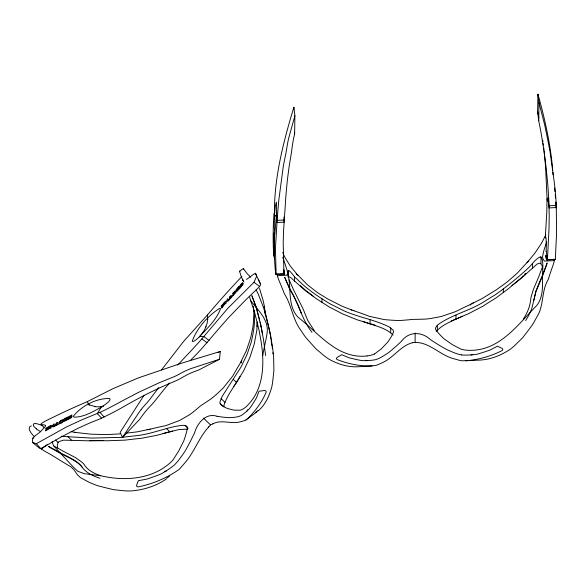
<?xml version="1.0" encoding="UTF-8"?>
<svg xmlns="http://www.w3.org/2000/svg" width="586" height="586" viewBox="0 0 586 586"><rect width="100%" height="100%" fill="white"/><g stroke="black" fill="none" stroke-linecap="round" stroke-linejoin="round"><path stroke-width="0.88" d="M274.241 237.718L274.373 240.802L274.373 238.685M274.358 248.142L274.233 246.662L274.446 250.749L274.123 245.292L274.446 249.416M274.468 239.381L274.27 234.385L274.277 237.66L274.116 235.352M241.857 276.526A819.096 723.292 -29.5 0 0 214.63 306.551L207.495 314.924L207.7 319.56L207.129 323.194L204.697 329.654A28.919 24.487 87.6 0 1 203.987 330.987L199.496 336.862L199.87 336.349L203.84 336.54L209.121 340.495M250.112 298.809L250.976 301.607A99.898 7.559 71.6 0 1 254.06 310.111L259.144 330.585A13.31 0.681 82.1 0 0 259.657 333.756C264.799 358.544 265.868 389.163 245.453 407.343A33.417 12.929 -65 0 1 240.282 410.207L233.917 410.134L227.478 408.515A110.827 54.579 -47.6 0 1 222.9 405.959L220.219 403.842A8.753 4.314 -47.6 0 1 219.984 401.937L221.86 397.088A34.42 16.95 -47.6 0 1 224.65 392.51L241.022 367.019L247.094 354.391A275.471 70.518 -79.7 0 1 251.204 342.319C253.591 332.042 255.474 321.392 254.221 310.814M276.856 215.304L274.46 216.088C273.706 179.096 283.199 142.493 293.857 107.275L294.883 115.706L294.633 133.864L293.835 137.424A50.323 8.973 -87.2 0 0 292.165 146.954L292.033 147.884A36.647 5.875 -88.2 0 1 290.942 155.561L289.169 166.278A461.944 65.918 -89.2 0 0 287.265 180.942A454.948 57.018 89.8 0 0 285.895 196.002L285.602 199.833A177.206 19.162 88.9 0 1 284.598 215.135L283.617 230.064A334.225 24.751 87 0 0 283.206 242.384L283.968 273.918L275.896 274.402L275.186 268.864A19.807 0.718 85 0 1 274.797 263.29A19.704 0.711 85 0 0 274.614 260.55L273.984 252.734M542.804 269.304C541.698 281.295 544.899 295.762 536.476 305.804C517.511 324.944 499.653 350.736 469.774 350.34A33.417 20.239 -23.3 0 1 461.387 349.285L452.678 344.861L444.195 338.942A110.827 68.372 -1.9 0 1 438.826 333.522L435.742 329.764A8.753 5.399 -1.9 0 1 435.662 327.786L436.738 325.867L438.489 324.336A34.42 21.235 -1.9 0 1 442.423 321.751C455.388 313.935 470.36 310.111 483.318 302.171A275.471 150.521 -42.3 0 1 495.287 294.78C506.67 286.774 517.438 277.969 527.693 268.578C531.927 264.872 535.406 258.646 540.666 256.705L542.072 259.173A24.158 6.944 -75.8 0 1 542.797 264.367L542.804 268.981M274.197 242.069L274.219 241.688L274.453 246.061L274.182 240.538L274.189 243.901L274.101 242.604M274.329 235.704L274.46 242.406L274.109 236.524L274.329 239.015M274.292 254.558L274.431 258.228L274.255 253.233L274.248 256.507L274.08 254.199M545.603 238.033A12.02 1.201 88.4 0 1 546.064 237.652L546.313 245.952A19.697 1.963 88.4 0 1 546.225 248.698A20.73 2.066 88.4 0 0 546.152 250.962L547.441 259.781L549.031 228.115A334.225 21.946 86.6 0 1 549.221 215.809L548.884 200.954A177.206 5.56 84.7 0 0 547.866 185.762L547.536 181.968A454.948 6.358 83.8 0 1 546.071 167.083L546.071 167.061A461.944 1.699 82.8 0 0 544.211 152.609L542.563 142.09A36.647 0.791 81.9 0 1 541.369 134.538L541.208 133.623A50.323 2.022 80.9 0 0 539.428 124.291L538.724 120.811L538.981 102.653L537.948 94.221C544.489 117.544 549.858 141.27 552.276 165.399M544.145 151.276L545.529 166.021L547.016 197.709L546.811 212.103L545.288 237.616M293.82 109.025L293.857 107.275M538.724 120.811L537.611 111.67L537.948 94.221M274.526 216.088L274.255 226.811L274.79 234.451L276.607 212.93L276.445 202.221L275.471 205.027L274.746 211.766L274.46 216.088L275.317 216.014M274.233 236.341L274.116 232.876L274.211 234.173M274.204 255.196L274.087 251.724L274.175 253.027M257.247 322.219L256.88 330.057L254.126 344.509A329.149 82.48 -80.3 0 0 249.79 357.709L243.285 371.458L234.935 384.797M257.027 326.644L257.298 321.97M273.962 213.531L273.53 220.885A819.096 535.055 -6.7 0 0 273.354 248.413L273.735 252.749A12.606 0.454 85 0 1 273.816 252.185M350.933 309.452L351.893 310.06L341.601 305.987A398.29 186.736 39.6 0 0 333.317 301.783L327.684 298.926A354.86 146.185 46.9 0 0 318.857 293.498L315.935 291.447A449.206 157.737 53.5 0 0 307.232 284.613L296.677 273.816A519.35 116.328 64.9 0 0 291.616 267.736L290.099 265.751A467.95 74.715 70 0 0 285.257 257.994L284.283 256.104A434.534 41.547 74.9 0 0 282.686 252.39M242.86 280.152L242.919 279.756M533.765 300.589L535.75 291.638L539.464 282.174A103.107 35.153 -70.8 0 1 542.402 275.684L543.178 273.45A100.536 28.494 -76.1 0 1 547.104 262.96L546.65 264.923A120.181 34.061 -76.1 0 0 543.215 274.204L535.992 291.513L531.729 308.771L528.755 315.4L525.642 320.615M547.449 259.781L555.316 259.342L556.583 233.147L556.231 204.162A179.294 5.128 84.6 0 0 555.733 196.874L555.594 195.006A176.789 2.82 83.9 0 0 554.678 185.381L550.078 151.979A449.755 16.401 81.1 0 0 548.196 142.09L548.137 141.783A37.13 1.714 80.6 0 1 546.753 134.912L546.628 134.238A49.642 2.578 80.3 0 0 545.178 127.235L545.002 126.408A51.986 3.003 79.9 0 0 544.453 124.005L538.981 102.653M276.094 274.358L275.449 248.274L277.193 219.164A179.294 19.88 89 0 0 277.786 211.824L277.932 209.935A176.789 21.814 89.7 0 0 278.79 200.214L283.302 166.299A449.755 78.575 -87.4 0 1 285.301 156.191L285.375 155.876A37.13 6.834 -86.9 0 0 286.671 148.859L286.781 148.177A49.642 9.413 -86.5 0 1 288.07 141.014L288.246 140.171A51.986 10.152 -86.2 0 1 288.817 137.703L294.883 115.706M45.481 425.78A2.044 1.033 -44.7 0 1 45.4 426.352L40.441 431.757A19.704 9.794 -45.6 0 1 37.995 433.655A19.807 9.845 -45.6 0 0 33.277 437.61L32.765 438.167L32.355 442.364L39.548 448.246L40.903 448.649L61.149 437.01L76.18 429.194A334.225 173.756 -42.7 0 1 91.35 422.316L100.294 418.8L109.655 414.214A177.206 95.599 -39.9 0 0 126.012 405.314L129.967 403.073A454.948 249.746 -38.5 0 1 145.958 394.503L145.973 394.488A461.944 257.884 -37 0 1 162.351 386.635L174.84 381.237A36.647 20.796 -35.5 0 0 183.015 377.069L183.916 376.542A50.323 29.007 -33.9 0 1 194.296 371.605L198.749 369.993L219.516 359.269L220.27 351.468L180.686 363.481L138.472 377.853L113.12 388.591L87.373 401.593L78.216 405.578A819.096 590.285 8.1 0 0 44.683 421.429L41.269 423.568A2.044 1.018 -45.6 0 0 41.188 424.418L44.155 427.67M374.439 354.025L381.449 348.751L387.851 342.019A110.827 67.991 1.8 0 0 391.58 336.108L393.528 332.072A8.753 5.369 1.8 0 0 393.052 330.116L389.302 327.025A34.42 21.118 1.8 0 0 384.724 324.9C370.894 318.821 355.687 316.535 342.019 309.891A275.471 129.154 39.6 0 0 329.977 303.812C318.037 296.479 306.112 288.656 296.443 278.431C294.553 278.372 287.521 265.363 288.026 273.061A24.158 3.86 70 0 0 288.773 278.247C290.898 291.271 288.144 307.364 298.428 317.553C319.253 333.734 337.675 359.299 367.07 355.958M31.322 425.883L29.974 426.469L29.344 427.582L29.307 429.728L30.765 432.446A13.932 5.01 56.8 0 0 34.545 436.731M243.476 269.201L243.417 268.52M241.644 361.181L241.608 360.229L246.267 350.911A398.29 101.964 -79.7 0 1 249.087 342.598L250.889 336.957A354.86 66.401 -86.2 0 1 252.852 327.406L253.284 324.058A449.206 53.231 87.8 0 1 253.885 313.532L253.247 306.273M262.777 355.68C263.92 347.527 266.315 339.609 267.289 331.434C268.205 318.872 257.342 309.598 250.508 300.34M553.492 259.29A25.901 5.508 -82.1 0 0 554.451 260.565L553.257 264.638A97.752 26.773 -77 0 0 548.225 279.544C541.12 291.205 544.255 305.65 536.798 317.063A225.647 88.376 -65.5 0 1 533.377 323.238L532.066 325.296A274.995 122.833 -58.9 0 1 522.741 337.631L514.779 345.513A59.56 29.622 -51.5 0 1 510.574 349.036C501.587 355.167 491.127 359.416 480.183 360.075L461.709 360.815A38.866 16.232 -1.3 0 1 455.219 359.086C440.071 356.01 428.417 340.261 412.456 342.715M542.804 266.007L542.306 267.275A99.898 28.729 -75.8 0 0 539.164 275.779L533.421 289.308L531.546 295.527A13.31 5.347 -64.3 0 0 530.777 298.618C530.308 306.009 527.283 313.07 523.298 319.224M103.217 440.591L90.544 440.87L63.574 440.145L58.959 441.595L58.109 442.489L57.355 445.023A23.696 10.328 33.7 0 0 57.758 448.041M190.208 360.595A177.206 75.543 -56.4 0 0 202.822 347.417L216.959 330.885A334.225 145.899 -53.5 0 1 229.141 317.033L245.849 299.783L259.686 286.532L260.645 284.393L258.236 279.251M177.661 365.115L185.286 356.911A176.789 74.503 -57.7 0 0 192.999 348.685L194.559 347A179.294 76.283 -56.7 0 0 200.8 340.085L227.756 308.39L254.002 282.276L256.712 276.028L255.43 273.288L254.91 273.53A19.807 8.849 -50.3 0 0 250.39 276.651A19.704 8.805 -50.3 0 1 248.083 278.379L246.406 279.427M240.092 376.476C234.73 386.203 227.119 394.935 223.867 405.68A8.753 4.307 -47.7 0 0 223.925 407.028M470.99 355.05L472.843 354.405M243.263 268.491L239.528 271.281L241.417 277.053A15.046 2.029 66.6 0 0 244.01 282.115M61.076 436.314L91.548 438.086L122.496 437.346L138.809 412.734A51.986 20.554 -63.8 0 1 140.581 410.295L141.182 409.511M144.017 395.338L120.137 432.336L122.518 437.42L123.045 437.273A275.471 156.484 -5.4 0 1 137.549 435.552C152.038 433.845 165.538 427.758 179.88 425.656A34.42 17.426 -44.5 0 1 183.726 425.341L185.535 425.509L186.949 426.41A8.753 4.432 -44.5 0 1 187.491 428.088L186.275 433.091A110.827 56.102 -44.5 0 1 183.799 440.877L178.701 451.044L172.87 460.142A33.417 18.752 -24.9 0 1 165.823 466.331C147.313 479.809 122.562 480.894 100.917 475.788C94.295 473.693 87.453 470.214 83.783 464.053A13.31 6.768 19.7 0 0 81.674 462.068L75.528 457.629L63.427 451.345A99.898 43.818 33.3 0 0 55.121 446.708L53.846 446.041L53.172 444.715A24.158 10.599 33.3 0 1 52.198 441.448M87.373 401.593L88.611 404.67L95.32 406.559M161.538 369.905L183.425 341.667L207.495 314.924M545.844 235.118L545.141 236.187A434.534 99.093 -80.9 0 0 542.167 242.011L541.01 244.018A467.95 134.56 -75.8 0 0 535.465 252.339L533.795 254.5A519.35 179.521 -70.3 0 0 528.279 261.158L517.284 273.135A449.206 204.331 -57.8 0 0 508.384 280.928L505.41 283.302A354.86 178.737 -50.5 0 0 496.481 289.704L490.826 293.176A398.29 217.64 -42.3 0 0 482.608 298.281L468.463 305.387A98.331 59.545 -23.3 0 0 460.735 309.064L455.681 311.584L441.331 316.491A247.724 152.821 -1.9 0 1 429.377 318.696L425.355 319.099A254.258 153.078 8.9 0 1 413.167 319.363A254.258 157.422 -9.1 0 1 400.758 320.447L396.634 320.483A247.724 151.972 1.8 0 1 384.306 319.604L369.348 316.308L364.045 314.345A98.331 55.289 22.3 0 0 355.98 311.532L353.944 310.741M276.636 214.439L276.914 222.548L284.217 222.138L283.917 217.04M247.739 409.885L246.794 411.35M436.262 331.39C443.28 323.765 453.505 320.593 462.588 316.184M102.821 406.34L108.293 402.143L109.626 400.546L110.065 399.315L109.611 398.465C96.302 398.18 81.454 405.922 73.345 416.258L74.085 417.195C84.64 417.122 94.273 410.947 103.297 406.017M233.616 386.474L234.495 385.361M208.682 426.982L210.513 424.879L212.916 423.846M205.913 327.083L206.082 326.585M217.106 416.287C205.811 412.463 197.255 423.26 194.501 433.032A255.547 129.359 -44.5 0 1 185.916 449.733L184.473 452.048A266.381 143.775 -34.8 0 1 179.712 458.757A38.903 20.993 -34.8 0 1 174.408 464.984L172.101 466.815A62.966 35.321 -24.9 0 1 167.325 470.148L166.072 470.954A66.701 37.423 -24.9 0 1 162.197 473.312L160.828 474.03A77.396 44.133 -15 0 1 156.294 475.803A153.591 87.578 -15 0 1 147.071 479.033L146.976 479.048A184.253 104.667 -5.4 0 1 139.087 480.542L138.333 480.674L136.553 485.318L136.831 486.541L138.201 486.907C152.704 483.933 166.944 478.037 179.067 469.467A38.866 11.53 -41.7 0 0 183.901 463.973C194.193 452.919 198.61 437.837 208.799 426.872M542.438 267.238A23.696 6.717 -76.1 0 0 542.072 265.766L540.277 263.107L537.172 263.978L520.727 278.738L511.937 285.616M198.529 337.69C206.638 328.841 216.402 320.117 220.563 308.661L219.728 308.236C207.876 315.913 197.152 327.808 192.237 341.125L192.816 341.535C194.31 341.711 198.918 337.272 198.171 338.005M122.518 437.42L139.658 419.356L142.435 415.452A50.323 20.232 -62.4 0 1 149.203 407.292L149.818 406.647A36.647 14.98 -60.9 0 0 155.422 400.289L163.794 389.785A461.944 191.659 -59.4 0 1 169.544 383.024M520.676 278.379L523.283 275.742M207.7 319.56L207.488 318.308M524.47 274.585L525.767 273.325M168.438 477.048L169.559 475.993M248.09 418.272C255.518 410.683 262.162 401.901 266.205 392.078L265.934 390.891L264.55 390.488L259.027 391.25L258.8 391.851A184.253 47.166 -79.7 0 1 256.419 397.967L256.39 398.041A153.591 49.663 -72.7 0 1 252.207 404.75A77.396 25.022 -72.7 0 1 250.097 407.893L249.299 408.786A66.701 25.806 -65 0 1 246.787 411.16L245.959 411.885A62.966 24.356 -65 0 1 242.729 414.485L241.08 415.599A38.903 17.272 -56.6 0 1 235.938 417.107A266.381 118.291 -56.6 0 1 230.95 417.613L229.236 417.635A255.547 125.836 -47.6 0 1 217.098 416.287M528.806 261.129L527.012 262.718M256.932 411.394L258.008 410.412M471.774 304.046L473.363 302.764M248.083 418.272L245.724 420.074A38.866 11.53 -41.7 0 1 241.161 421.546C231.807 424.777 221.567 418.939 212.791 423.905M258.016 411.035C265.458 404.845 269.465 395.601 271.911 386.46A59.56 10.592 -87.1 0 0 272.695 381.501L273.874 370.96A274.995 29.615 86.8 0 0 273.603 356.002L273.384 353.629A225.647 8.863 81.1 0 0 272.38 346.751L270.52 334.826L265.597 313.722A29.329 0.784 75.7 0 1 264.579 309.005L264.176 306.551L265.084 312.235M517.79 280.672L509.08 288.173L495.91 298.018A329.149 178.833 -43 0 0 482.923 306.185L468.368 313.788L451.205 320.96M518.471 280.115L520.126 278.819M40.624 431.633A15.046 5.985 39.3 0 1 36.413 428.937L36.325 428.864M166.219 479.048C155.832 486.233 143.372 490.021 130.854 490.965A59.56 32.984 4.8 0 1 125.074 490.87L113.633 489.684A274.995 146.251 13.2 0 1 98.301 485.875L95.95 485.083A225.647 113.486 21 0 1 89.299 482.395L80.443 477.619L77.491 474.88L74.188 470.001L71.06 466.983L59.311 459.856A97.752 41.98 34.7 0 0 45.166 451.432L41.306 449.037L47.525 444.43M74.232 432.314L91.042 434.175A449.206 240.641 12 0 1 104.081 434.592L108.227 434.556A354.86 197.321 3.6 0 1 120.027 433.911M245.952 419.979L256.851 411.907M275.244 269.589L275.874 269.186M166.563 478.227L167.816 477.443M32.377 442.379L36.325 443.712L66.643 426.864L81.901 419.803L101.363 411.768A179.294 96.998 -39.7 0 0 109.619 407.658L111.677 406.581A176.789 96.866 -38.6 0 0 122.02 401.029L138.171 392.532L159.238 382.768A449.755 258.455 -34.2 0 1 171.2 377.882L171.581 377.736A37.13 21.514 -33.4 0 0 179.257 374.146L179.931 373.765A49.642 28.89 -32.9 0 1 187.461 370.008L188.428 369.59A51.986 30.399 -32.3 0 1 191.351 368.448L219.516 359.269M89.38 405.007L88.361 404.369M255.306 412.463L256.39 411.885M217.875 352.633L220.27 351.468M95.181 406.757L97.518 406.772A28.919 11.193 32.3 0 0 98.536 406.816L102.806 406.186L101.114 407.321L97.335 413.606L101.62 418.192M164.432 471.605L166.336 470.961M239.593 271.171L240.011 271.303M461.709 354.94A38.903 24.041 -12.7 0 1 454.487 352.875A266.381 164.607 -12.7 0 1 447.616 349.952L445.375 348.831A255.547 157.641 -1.9 0 1 430.556 339.69C421.671 331.434 408.999 331.185 401.41 341.279A255.547 156.77 1.8 0 1 389.492 351.886L387.661 353.226A266.381 158.271 12.3 0 1 381.962 356.83A38.903 23.11 12.3 0 1 375.707 359.643L373.289 360.068A62.966 35.402 22.3 0 1 368.345 360.536L367.056 360.595A66.701 37.504 22.3 0 1 363.064 360.639L361.701 360.551A77.396 40.229 31.4 0 1 357.511 359.753A153.591 79.828 31.4 0 1 349 357.76L348.919 357.731A184.253 86.384 39.6 0 1 342.356 354.97L341.726 354.691L337.045 357.453L336.342 358.559L337.053 359.54C349.153 364.294 362.69 366.983 375.721 365.518A38.866 16.232 -1.3 0 0 381.361 363.122C393.228 358.434 400.194 345.828 412.603 342.678M163.062 433.552L178.649 429.611L187.608 429.077M172.438 431.032L157.173 435.252L140.911 438.372A329.149 186.773 -4.7 0 0 125.045 440.137L107.443 440.767L89.673 440.46M150.39 429.084L136.948 431.904A398.29 226.255 -5.4 0 0 126.972 433.069L126.554 433.12M553.243 259.408L553.895 259.29M150.397 429.084L152.536 428.652A98.331 55.165 -24.9 0 1 160.527 426.762L165.794 425.634L179.148 420.653A247.724 125.397 -44.5 0 0 189 415.049L192.098 412.896A254.258 117.288 -53.7 0 0 200.822 405.644A254.258 134.736 -38.1 0 0 211.165 398.773L214.388 396.239A247.724 121.983 -47.6 0 0 223.354 387.895L232.723 376.044L235.491 371.231A98.331 38.039 -65 0 1 239.74 364.045L241.769 360.383M275.816 274.131L283.968 273.918M465.731 360.866C478.323 359.679 490.936 356.354 502.151 350.516L502.869 349.454L502.151 348.428L497.411 346.18L496.774 346.524A184.253 100.682 -42.3 0 1 490.086 350.01A153.591 89.255 -33.2 0 1 481.223 352.992A77.396 44.976 -33.2 0 1 476.85 354.259L475.407 354.501A66.701 40.39 -23.3 0 1 471.166 354.904L469.774 354.991A62.966 38.127 -23.3 0 1 464.39 355.094L461.702 354.948M277.083 220.387L284.349 219.984M549.045 205.781L556.312 205.371M277.39 274.058A25.901 2.051 76.1 0 1 277.31 275.713L287.118 275.186A26.656 2.549 74.9 0 0 287.235 274.636L287.294 274.395A24.297 3.882 70 0 0 287.36 271.501A2.974 0.476 70 0 0 287.228 270.761L286.158 267.465A18.034 1.721 74.9 0 0 283.998 260.887A15.046 1.436 74.9 0 1 282.752 257.203M554.451 260.572L544.643 261.107A26.656 6.08 -80.9 0 1 544.101 260.602L543.896 260.374A24.297 6.988 -75.8 0 1 542.636 257.547A2.974 0.857 -75.8 0 1 542.57 256.8L543.2 253.416A18.034 4.109 -80.9 0 1 545.141 246.618A15.046 3.428 -80.9 0 0 546.577 241.754M372.081 365.979L357.628 366.77C347.425 367.261 337.404 364.001 328.629 358.976A59.56 24.055 47.8 0 1 324.366 355.922L316.037 348.934A274.995 93.841 54.5 0 1 305.951 337.653L304.508 335.749A225.647 62.365 60.5 0 1 300.64 329.969C292.56 319.202 291.725 305.211 284.474 293.967A97.752 14.152 71.2 0 0 278.643 279.647L277.31 275.72M551.763 259.569L547.185 259.774M147.115 429.641L149.225 429.655M243.476 280.738L243.065 280.657A2.044 0.908 -51.4 0 1 242.875 280.313M100.711 475.744L84.384 473.686L77.85 471.327L73.353 467.13L53.846 446.041M555.308 259.334L554.62 259.334M74.883 432.285L72.708 431.919A519.35 247.145 26.7 0 0 71.016 431.648M365.386 360.273L367.217 360.727M95.122 406.516L95.525 406.596M99.972 478.264C92.896 476.037 85.475 472.572 81.344 466.112C75.206 459.761 66.65 456.86 59.105 452.656A120.181 52.388 33.7 0 0 49.978 447.609L48.47 446.349A100.536 43.825 33.7 0 1 58.856 452.018L60.973 453.271A103.107 48.763 27.3 0 1 67.551 456.494C72.986 459.299 78.839 462.317 82.384 467.496M374.989 325.127L357.292 319.861L342.488 313.862A329.149 152.902 40.2 0 0 329.42 307.115L316.33 298.706L307.232 291.66M32.765 438.167L33.402 438.306M363.217 321.619C373.282 325.464 385.156 327.2 393.06 335.024M40.903 448.649L36.325 443.712M546.145 251.262L546.526 251.409M353.937 310.741L351.893 310.06M276.607 212.93L276.629 212.44M306.537 291.161L300.354 285.646M254.002 282.276L259.686 286.532M201.855 338.869L207.114 342.795M313.539 296.465L305.189 290.517L290.597 277.456L289.066 276.717L288.129 277.412L288.122 270.798M36.413 428.937L33.754 426.322L33.299 424.227L34.721 423.392L36.903 423.729A434.534 172.804 39.3 0 1 42.104 425.363M297.842 275.244L296.15 273.845M233.279 379.362L236.48 382.446M221.054 398.605L224.943 402.348M220.219 403.842L222.812 406.34M203.51 418.133L210.513 424.879M184.898 425.399L188.135 428.52M166.651 428.725L169.852 431.809M67.888 436.592L71.719 440.284M55.494 439.969L58.109 442.489M41.269 424.572L42.177 424.843A12.606 6.263 -45.6 0 1 44.346 424.923A10.848 5.472 -44.7 0 1 45.173 425.282L45.452 425.626M311.979 332.291C301.534 319.15 298.362 302.083 289.272 288.085A120.181 18.642 70.4 0 0 285.397 279.207L284.723 277.303A100.536 15.595 70.4 0 1 289.125 287.338L290.033 289.477A103.107 22.546 65.4 0 1 293.388 295.622L297.922 304.632L301.387 313.29M99.95 412.441L104.205 417.005M314.25 330.651L307.731 320.41L303.929 311.012A13.31 3.831 59.4 0 0 302.632 308.038L293.264 289.22A99.898 15.947 70 0 0 289.682 281.082L289.132 279.874M243.432 268.549L246.376 272.702A13.932 2.637 50.3 0 0 250.676 277.178M256.163 289.858L258.06 293.703A97.752 8.768 70.4 0 1 263.788 308.368L268.183 325.032M255.43 273.288L260.645 284.393M259.525 288.466L263.18 300.669L264.777 308.097M259.671 320.637L255.979 306.793A120.181 9.61 71.2 0 0 252.522 297.556L251.877 295.644A100.536 8.043 71.2 0 1 255.811 306.097L256.624 308.317A103.107 1.934 76.3 0 1 258.323 315.151L260.118 322.417M268.439 325.772L270.241 334.496M260.016 322.051L260.689 324.812M260.44 323.714L261.012 326.138M260.748 324.988L263.436 339.228L265.619 355.541M261.048 326.234L262.543 334.02M537.611 111.67L538.16 114.358M538.527 116.145L538.893 117.933M284.049 274.233L284.151 274.57A24.356 3.78 70.4 0 0 284.195 271.67A2.981 0.461 70.4 0 0 284.071 270.93L283.712 269.663L283.8 272.497M547.016 198.859L547.492 201.525L548.196 197.738L549.097 207.92L556.407 207.51L555.894 202.075M270.402 335.485L270.908 338.679M271.443 342.187L271.084 339.821M271.626 343.411L272.014 346.004M272.212 347.351L272.409 348.707M542.709 140.201L542.922 141.856M543.141 143.511L543.354 145.167M543.683 147.679L544.006 150.199M294.428 132.202L294.633 133.864M283.338 269.648L283.858 273.904M274.314 250.683L274.446 251.775L274.094 248.01L274.438 254.251L274.087 250.478L274.219 251.555M554.627 187.989L554.993 191.585M265.158 312.99L265.304 314.484M552.327 165.823L552.701 169.918M552.92 172.379L553.147 174.848M555.242 194.427L555.521 197.929L555.484 197.445M555.828 202.866L556.055 207.993M272.82 352.662L272.849 353.9M540.988 256.976L540.995 263.59M532.447 263.356L532.447 268.198M503.308 288.839L503.308 292.473M455.989 315.129L455.989 319.172M437.339 325.281L437.346 330.189M415.13 333.082L415.137 341.931M390.701 327.83L390.701 332.738M370.044 319.824L370.052 323.868M321.985 298.75L321.985 302.383M294.538 276.358L294.546 281.199M141.182 409.511A49.642 19.741 -63.3 0 1 146.024 403.805L146.463 403.329A37.13 14.848 -62.9 0 0 151.393 397.279L151.635 396.956A449.755 181.411 -62.1 0 1 158.784 387.529M42.185 447.946A25.901 10.013 40.8 0 1 41.298 449.03M249.958 298.171A24.158 1.831 71.6 0 1 249.673 296.977M273.816 252.214A10.848 0.527 85.4 0 1 273.911 252.427M374.447 354.039A33.417 18.789 22.3 0 1 367.063 355.944M236.429 290.876L235.814 292.509L233.44 295.19L232.891 294.15L233.711 293.256L234.034 293.864L235.557 291.579L232.781 293.952L233.074 292.956L235.308 290.729L236.429 290.876M470.441 304.368L470.433 305.072L470.433 304.376M545.742 256.324L545.727 256.631A2.981 0.842 -76.1 0 0 545.8 257.371A24.356 6.9 -76.1 0 0 547.046 260.199L545.859 255.335L545.742 256.324M224.951 303.746L221.633 308.031L224.13 304.442L221.354 306.954L221.149 306.141L224.233 302.581L223.933 303.585C219.53 309.437 223.493 302.64 224.951 303.746M243.234 283.858L239.923 288.136L242.414 284.554L239.645 287.059L239.432 286.246L242.516 282.686L242.216 283.697C237.813 289.543 241.784 282.745 243.234 283.858M50.33 425.802L50.052 428.498L51.048 428L51.15 426.996L53.062 426.037L52.96 427.04L53.956 426.542L54.227 423.846L53.238 424.345L53.136 425.333L51.224 426.293L51.326 425.304L50.33 425.802M59.853 421.993L59.684 423.678C63.098 423.619 66.394 417.064 60.592 420.66L59.882 421.678C63.178 418.778 63.933 421.634 60.754 422.484L60.849 421.495L59.853 421.993M64.255 418.829L63.977 421.524L66.826 420.096L67.537 419.078L65.046 420.33L67.485 418.14L65.185 419.027L67.031 418.104L67.742 417.078L64.255 418.829M49.781 427.795L48.85 429.04L45.371 430.842L46.082 429.824L48.843 428.256L45.898 429.348L45.569 428.952L46.023 428.161L49.861 426.037L49.151 427.055C43.452 430.827 49.012 426 49.781 427.795M71.953 416.697L71.023 417.943L67.537 419.744L68.254 418.726L71.009 417.151L68.064 418.25L67.734 417.847L68.188 417.056L72.034 414.932L71.324 415.95C65.639 419.686 71.184 414.903 71.953 416.697M229.8 296.809L228.892 300.135L229.91 299.028L230.554 296.699L231.558 296.553L230.188 298.728L233.301 295.344L230.723 295.696L229.8 296.809M238.978 286.539L237.154 289.206L239.176 287.286L237.579 290.004L239.637 287.77L239.337 288.781L236.986 291.33L236.099 289.667L238.978 286.539M56.468 423.011L54.168 426.44L55.399 425.817L57.018 423.429L57.75 423.978L55.736 425.648L59.516 423.759L57.64 422.316L56.468 423.011M225.434 301.27L224.614 302.164L225.5 303.834L226.321 302.933L225.991 302.31L227.566 300.596L227.895 301.219L228.716 300.325L227.829 298.662L227.009 299.556L227.339 300.164L225.764 301.878L225.434 301.27M241.264 362.705L240.714 362.177L241.264 362.705"/></g></svg>
